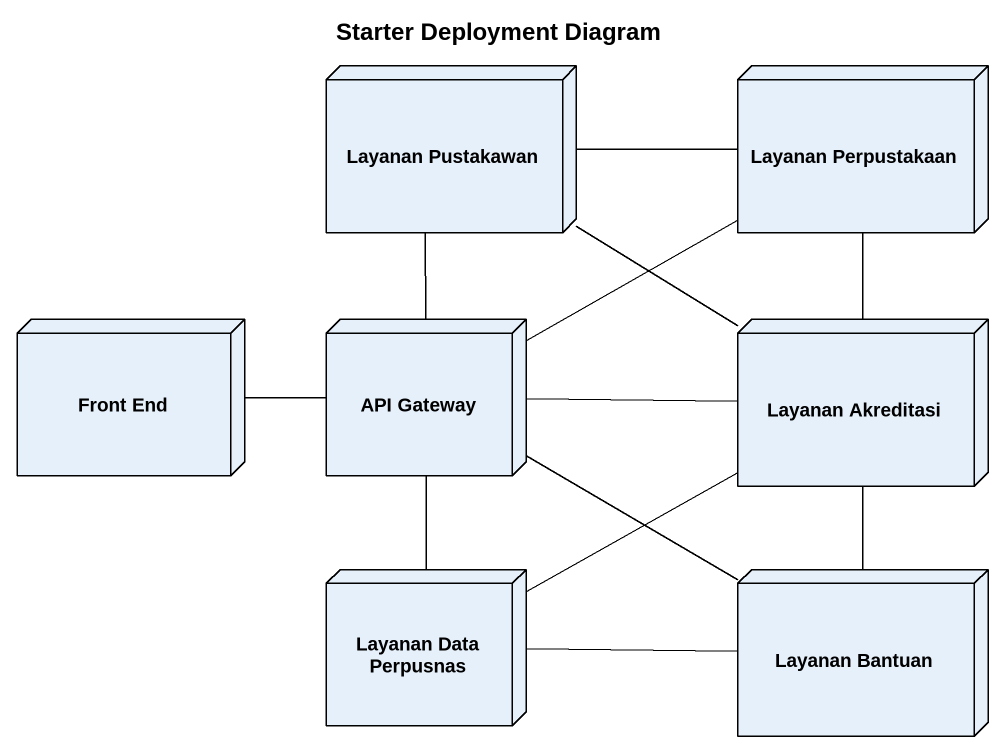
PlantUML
@startuml
title Starter Deployment Diagram
node "Layanan Pustakawan" as Layanan_Pustakawan
node "Layanan Perpustakaan" as Layanan_Perpustakaan
node "Front End" as Front_End
node "API Gateway" as API_Gateway
node "Layanan Akreditasi" as Layanan_Akreditasi
node "Layanan Data Perpusnas" as Layanan_Data_Perpusnas
node "Layanan Bantuan" as Layanan_Bantuan
Layanan_Perpustakaan -left- Layanan_Pustakawan
Front_End -right- API_Gateway
API_Gateway -up- Layanan_Pustakawan
API_Gateway -right- Layanan_Perpustakaan
API_Gateway -right- Layanan_Akreditasi
API_Gateway -- Layanan_Data_Perpusnas
API_Gateway -right- Layanan_Bantuan
Layanan_Akreditasi -up- Layanan_Pustakawan
Layanan_Akreditasi -up- Layanan_Perpustakaan
Layanan_Akreditasi -left- Layanan_Data_Perpusnas
Layanan_Akreditasi -- Layanan_Bantuan
Layanan_Bantuan -left- Layanan_Data_Perpusnas
@enduml
